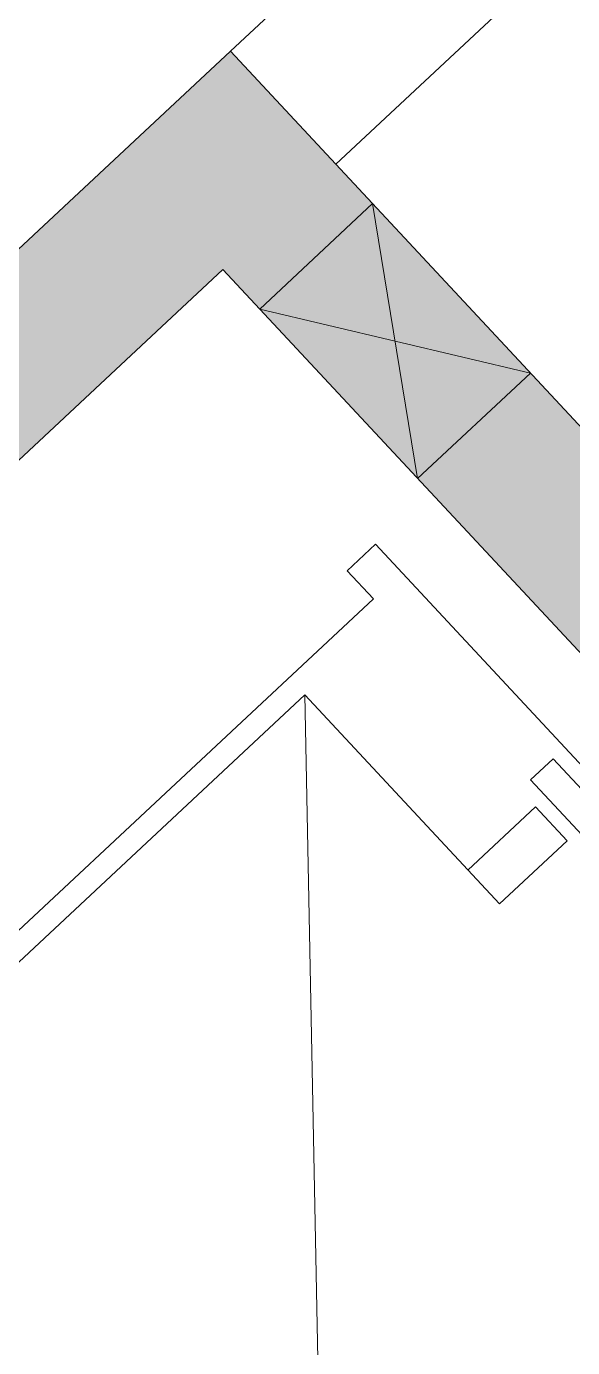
# Model space of a CAD drawing. Header units: millimetres. Extents: x -71377 to 516042, y -145869 to 441446.
# Drawn here: x 209205 to 209912, y 216114 to 217824 of the extents above; entities that cross this region are included whole.
import ezdxf

# ---------------------------------------------------------------- set-up
doc = ezdxf.new("R2010")
doc.units = ezdxf.units.MM
doc.header["$LTSCALE"] = 1000
doc.linetypes.add('_점선_XS_', pattern=[1.15, 0.6, -0.55])
for name, color, linetype, lineweight in [('A-ele-8', 8, 'Continuous', 5), ('A-furn-hdln', 8, '_점선_XS_', 5), ('A-hat', 251, 'Continuous', 5), ('A_cwall', 2, 'Continuous', 5), ('elev', 4, 'Continuous', 5)]:
    doc.layers.add(name, color=color, linetype=linetype, lineweight=lineweight)

# ---------------------------------------------------------------- blocks, each defined once
blk = doc.blocks.new('EV_15인승 - EV_15인승_1060x2100-8304425-지반층 배치도')
at = {"layer": 'A-furn-hdln'}
for p, q in [((1050, -100), (1050, 100)), ((1350, -100), (1350, 100))]:
    blk.add_line(p, q, dxfattribs=at)
at = {"layer": 'elev'}
for p, q in [((975, 1898), (975, 248)), ((945, 398), (-695, 1868)), ((945, 398), (945, 1868)), ((575, 278), (575, 398)), ((575, 398), (945, 398)), ((635, 398), (635, 278)), ((635, 278), (575, 278)), ((-415, 259), (665, 259)), ((665, 259), (665, 219)), ((975, 248), (1025, 248)), ((1025, 248), (1025, 198)), ((665, 219), (-415, 219)), ((1025, 198), (-775, 198)), ((1350, -100), (1050, 100)), ((1350, 100), (1050, -100))]:
    blk.add_line(p, q, dxfattribs=at)

msp = doc.modelspace()

# ---------------------------------------------------------------- hatches: boundary and pattern name
at = {"layer": 'A-hat'}
msp.add_hatch(color=256, dxfattribs=at).paths.add_polyline_path([(207630.7, 215804.6), (209605.4, 217646), (209469, 217792.2), (207494.3, 215950.8), (207503.5, 215941)])
h = msp.add_hatch(color=256, dxfattribs=at)
h.paths.add_polyline_path([(211198.2, 215644.6), (211344.5, 215781), (210887.5, 216271), (210720.8, 216156.6), (210887.5, 215977.8)])
h.paths.add_polyline_path([(209963.8, 216968.4), (210000.4, 217002.5), (210089.6, 217126.7), (209605.4, 217646), (209459.1, 217509.6), (209932, 217002.5)])

# ---------------------------------------------------------------- linework, layer by layer
at = {"layer": 'A-ele-8'}
for p, q in [((209469, 217792.2), (217587, 225362.4)), ((217577.1, 225079.7), (209605.4, 217646))]:
    msp.add_line(p, q, dxfattribs=at)
at = {"layer": 'A_cwall'}
for p, q in [((209469, 217792.2), (207494.3, 215950.8)), ((210089.6, 217126.7), (209469, 217792.2)), ((207777, 215941), (209459.1, 217509.6)), ((209459.1, 217509.6), (209963.8, 216968.4))]:
    msp.add_line(p, q, dxfattribs=at)

# ---------------------------------------------------------------- block references
at = {"layer": 'elev', "rotation": 133.0000012484763}
msp.add_blockref('EV_15인승 - EV_15인승_1060x2100-8304425-지반층 배치도', (210500.7, 216539.2), dxfattribs=at)

doc.saveas('drawing.dxf')
